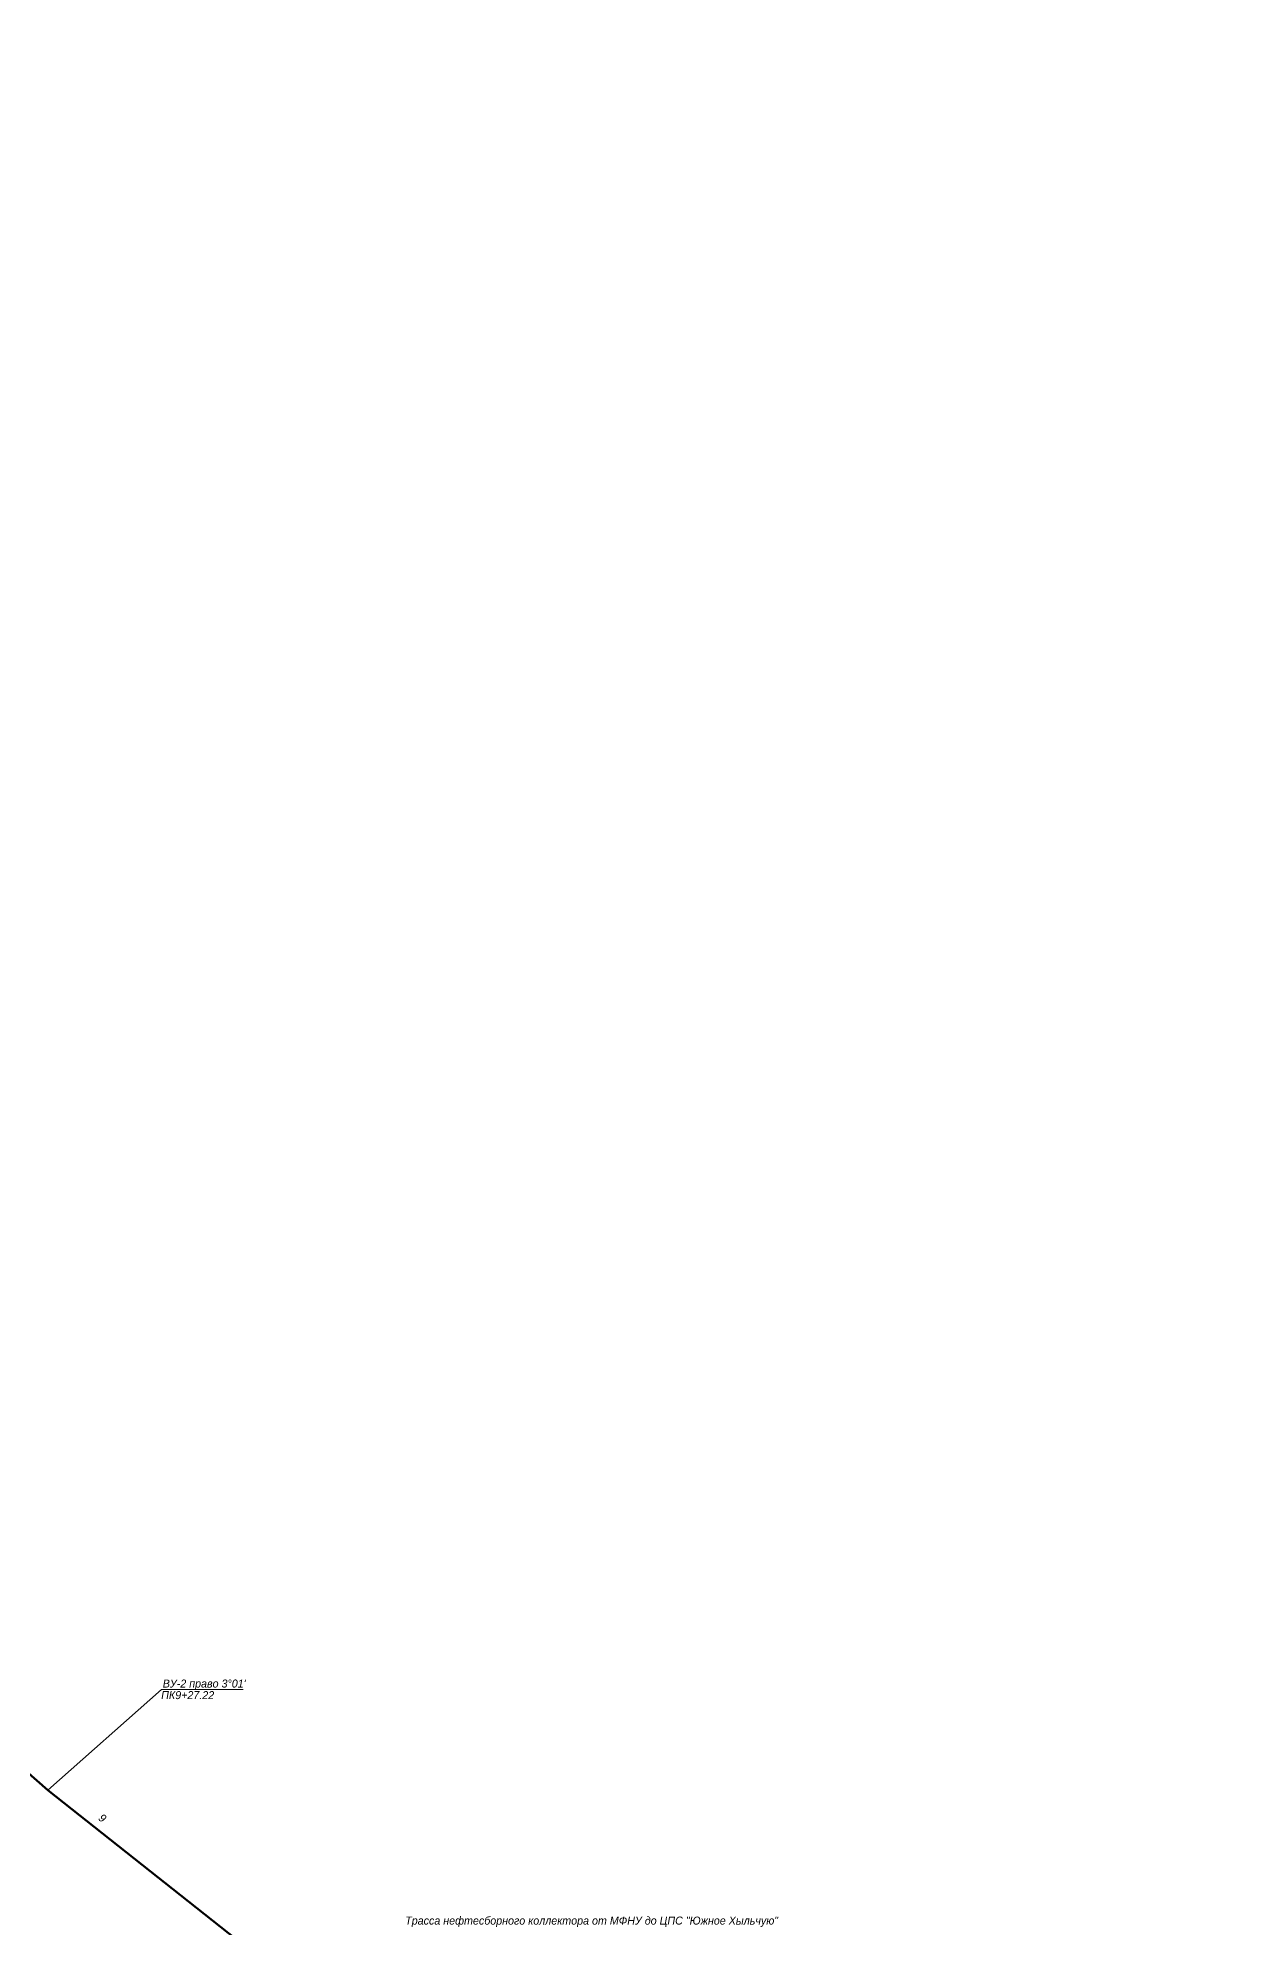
# Model space of a CAD drawing. Extents: x 5370511 to 5386565, y 1010429 to 1053793.
# Drawn here: x 5374825 to 5375351, y 1040901 to 1041727 of the extents above; entities that cross this region are included whole.
import ezdxf

# ---------------------------------------------------------------- set-up
doc = ezdxf.new("R2010")
doc.units = 0
doc.linetypes.add('Cплошная_2_00', pattern=[0])
doc.layers.add('ГИП_ТРАССА_НЕФТЕПРОВОДА', color=6, linetype='CONTINUOUS', lineweight=25)
doc.layers.add('ТРАССА_НЕФТЕПРОВОД_ANNO', color=7, linetype='CONTINUOUS')
doc.styles.add('D431', font='', dxfattribs={"height": 3.5})
doc.styles.get('D431').set_extended_font_data('Do431', italic=True)

msp = doc.modelspace()

# ---------------------------------------------------------------- linework, layer by layer
at = {"layer": 'ГИП_ТРАССА_НЕФТЕПРОВОДА', "color": 253, "linetype": 'Cплошная_2_00', "lineweight": 60, "flags": 128}
msp.add_lwpolyline([(5375351.478, 1040233.096), (5375168.76, 1040692.249), (5374828.982, 1040960.722), (5374168.31, 1041541.598), (5373990.727, 1041697.511), (5372876.736, 1043394.835), (5372646.205, 1043909.356), (5372581.384, 1044107.156), (5372516.72, 1044195.29), (5372564.04, 1044268.957), (5372427.05, 1044480.418), (5372427.05, 1044480.418), (5372215.853, 1045506.42), (5372072.843, 1046345.714), (5371478.771, 1046868.093), (5370929.629, 1047915.013), (5370781.822, 1048287.127), (5370604.509, 1048813.359), (5371519.671, 1052393.727), (5371607.144, 1052681.318), (5371664.268, 1052837.784), (5371977.377, 1053158.071), (5372074.274, 1053241.265), (5372089.698, 1053305.037), (5372171.802, 1053345.799), (5372194.243, 1053379.58), (5372384.049, 1053792.538)], dxfattribs=at)
at = {"layer": 'ТРАССА_НЕФТЕПРОВОД_ANNO', "color": 6, "linetype": 'Continuous', "lineweight": 0, "flags": 128}
for points in [[(5374828.982, 1040960.722), (5374878.685, 1041004.773)], [(5374878.685, 1041004.773), (5374914.38, 1041004.773)]]:
    msp.add_lwpolyline(points, dxfattribs=at)

# ---------------------------------------------------------------- texts
at = {"layer": 'ТРАССА_НЕФТЕПРОВОД_ANNO', "color": 253, "lineweight": 15, "style": 'D431'}
for s, p in [("ВУ-2 право 3°01'", (5374879.235, 1041005.672)), ('ПК9+27.22 ', (5374878.531, 1041000.619))]:
    msp.add_text(s, height=3.5, dxfattribs=at).set_placement(p)
msp.add_text('9', height=3.5, rotation=321.686187, dxfattribs=at).set_placement((5374850.775, 1040947.997))
at = {"layer": 'ТРАССА_НЕФТЕПРОВОД_ANNO', "color": 253, "style": 'D431'}
msp.add_text('Трасса нефтесборного коллектора от МФНУ до ЦПС "Южное Хыльчую" ', height=3.5, dxfattribs=at).set_placement((5374985.301, 1040901.97))

doc.saveas('drawing.dxf')
